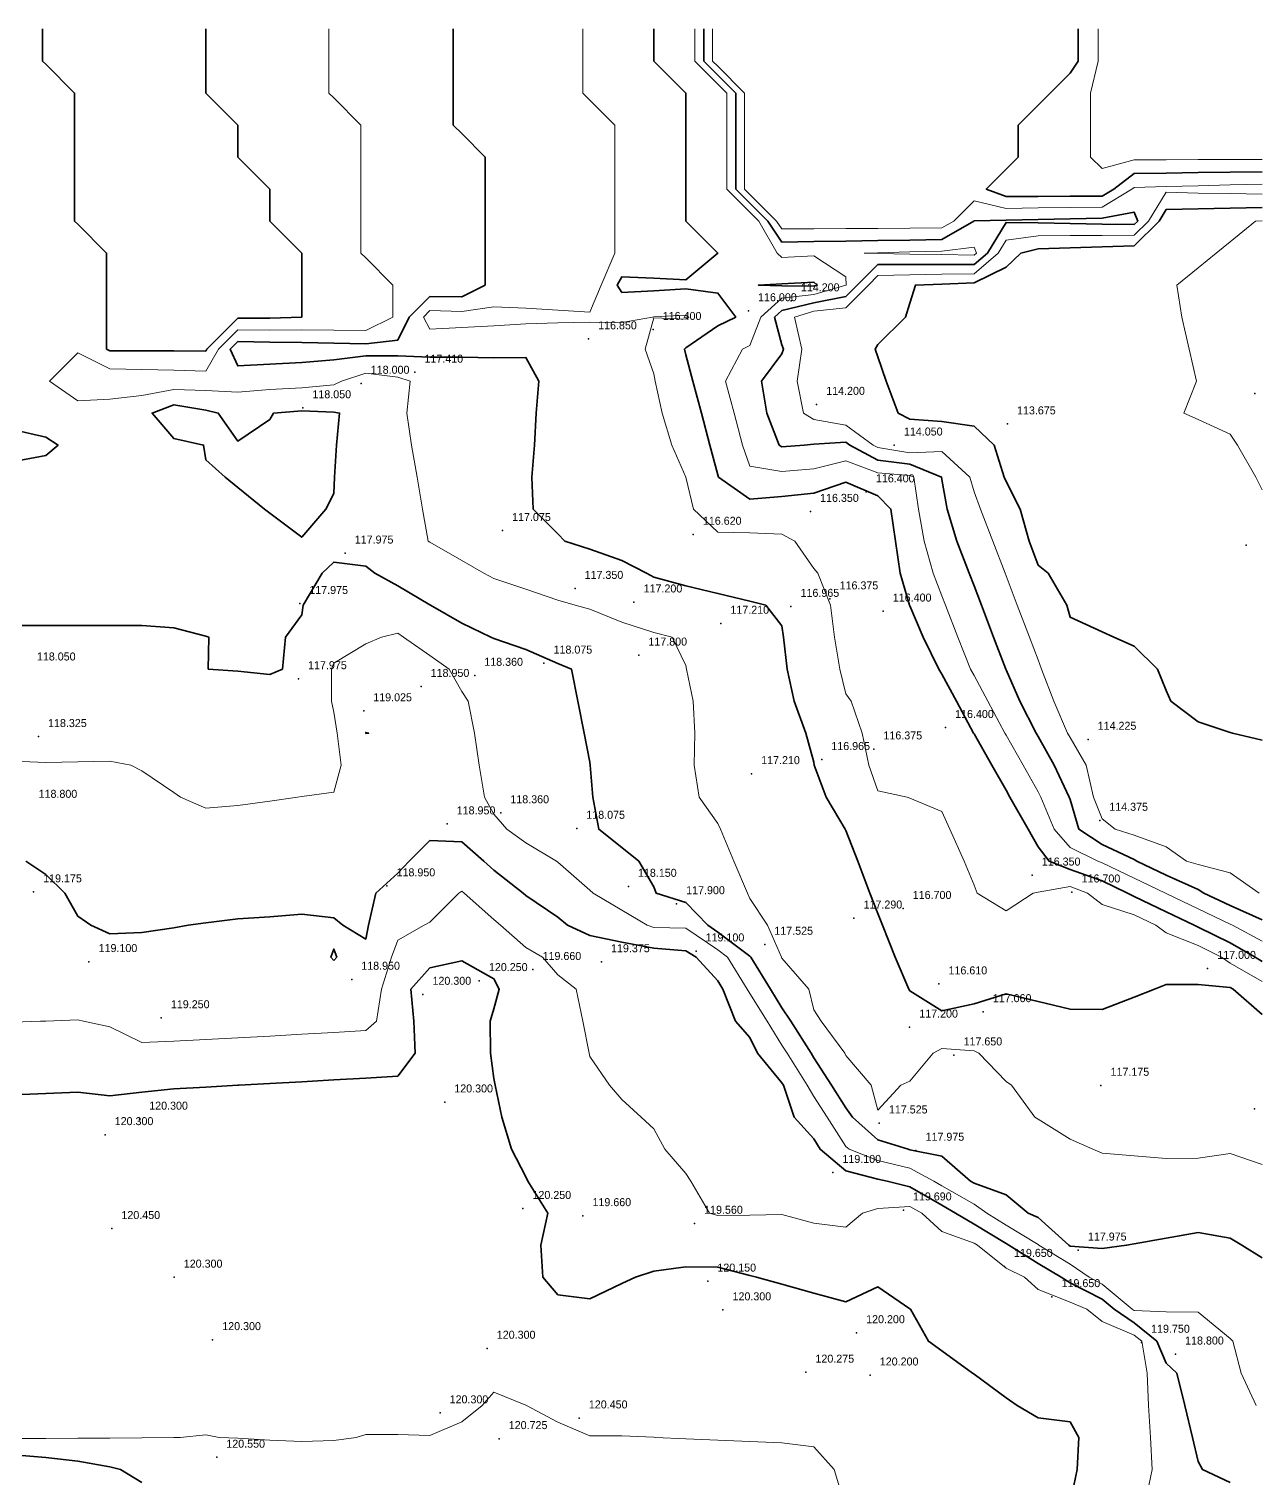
# Model space of a CAD drawing. Header units: metres. Extents: x 287882 to 288136, y 62808 to 63073.
# Drawn here: x 287975.08 to 288013.41, y 63027.77 to 63073.04 of the extents above; entities that cross this region are included whole.
import ezdxf

# ---------------------------------------------------------------- set-up
doc = ezdxf.new("R2010")
doc.units = ezdxf.units.M
for name, color, linetype in [('TOPO-CONT-PRIMARY', 2, 'Continuous'), ('TOPO-CONT-SECONDARY', 253, 'Continuous'), ('TOPO-CONT-TEXT', 3, 'Continuous'), ('TOPO-POINTS', 1, 'Continuous')]:
    doc.layers.add(name, color=color, linetype=linetype)

msp = doc.modelspace()

# ---------------------------------------------------------------- linework, layer by layer
at = {"layer": 'TOPO-CONT-PRIMARY', "lineweight": 35}
for points, elevation in [([(287975.5, 63073.043), (287975.5, 63072.043), (287975.6, 63071.943), (287976.5, 63071.043), (287976.5, 63070.043), (287976.5, 63069.043), (287976.5, 63068.043), (287976.5, 63067.043), (287976.6, 63066.943), (287977.5, 63066.043), (287977.5, 63065.043), (287977.5, 63064.043), (287977.5, 63063.043), (287977.6, 63062.987), (287978.6, 63062.985), (287979.6, 63062.983), (287980.6, 63062.98), (287980.637, 63063.043), (287981.6, 63064.007), (287982.6, 63064.006), (287983.6, 63064.043), (287983.6, 63065.043), (287983.6, 63066.043), (287982.6, 63067.043), (287982.6, 63067.043), (287982.6, 63068.043), (287981.6, 63069.043), (287981.6, 63069.043), (287981.6, 63070.043), (287980.6, 63071.043), (287980.6, 63071.043), (287980.6, 63072.043), (287980.6, 63073.043)], 118), ([(288013.6, 63042.255), (288012.695, 63043.043), (288012.6, 63043.093), (288011.6, 63043.192), (288010.6, 63043.186), (288010.234, 63043.043), (288009.6, 63042.797), (288008.6, 63042.407), (288007.6, 63042.417), (288006.6, 63042.66), (288005.6, 63042.902), (288004.6, 63042.59), (288003.6, 63042.369), (288002.6, 63042.99), (288002.566, 63043.043), (288002.142, 63044.043), (288001.74, 63045.043), (288001.6, 63045.413), (288001.343, 63046.043), (288000.974, 63047.043), (288000.6, 63048.007), (288000.572, 63048.043), (287999.983, 63049.043), (287999.61, 63050.043), (287999.6, 63050.133), (287999.349, 63051.043), (287998.986, 63052.043), (287998.765, 63053.043), (287998.653, 63054.043), (287998.6, 63054.394), (287998.092, 63055.043), (287997.6, 63055.166), (287996.6, 63055.411), (287995.6, 63055.643), (287994.6, 63055.916), (287994.371, 63056.043), (287993.6, 63056.433), (287992.6, 63056.792), (287991.814, 63057.043), (287991.6, 63057.27), (287990.823, 63058.043), (287990.786, 63059.043), (287990.866, 63060.043), (287990.926, 63061.043), (287991.01, 63062.043), (287990.6, 63062.775), (287989.6, 63062.772), (287988.6, 63062.785), (287987.6, 63062.79), (287986.6, 63062.836), (287985.6, 63062.836), (287984.6, 63062.703), (287983.6, 63062.626), (287982.6, 63062.572), (287981.6, 63062.517), (287981.366, 63063.043), (287981.6, 63063.277), (287982.6, 63063.258), (287983.6, 63063.246), (287984.6, 63063.225), (287985.6, 63063.202), (287986.6, 63063.317), (287986.959, 63064.043), (287987.6, 63064.684), (287988.6, 63064.673), (287989.332, 63065.043), (287989.332, 63066.043), (287989.332, 63067.043), (287989.332, 63068.043), (287989.332, 63069.043), (287988.6, 63069.776), (287988.332, 63070.043), (287988.332, 63071.043), (287988.332, 63072.043), (287988.332, 63073.043)], 117), ([(288013.6, 63043.914), (288013.388, 63044.043), (288012.6, 63044.492), (288011.6, 63044.983), (288011.474, 63045.043), (288010.6, 63045.462), (288009.6, 63045.943), (288009.392, 63046.043), (288008.6, 63046.426), (288007.6, 63046.786), (288006.948, 63047.043), (288006.6, 63047.49), (288006.288, 63048.043), (288005.722, 63049.043), (288005.6, 63049.258), (288005.155, 63050.043), (288004.6, 63051.024), (288004.586, 63051.043), (288004.051, 63052.043), (288003.6, 63052.886), (288003.503, 63053.043), (288003.009, 63054.043), (288002.6, 63055.017), (288002.587, 63055.043), (288002.294, 63056.043), (288002.145, 63057.043), (288002.003, 63058.043), (288001.6, 63058.459), (288000.6, 63058.889), (287999.6, 63058.544), (287998.6, 63058.439), (287997.6, 63058.358), (287996.619, 63059.043), (287996.6, 63059.109), (287996.352, 63060.043), (287996.086, 63061.043), (287995.82, 63062.043), (287995.6, 63062.868), (287995.551, 63063.043), (287995.6, 63063.084), (287996.6, 63063.768), (287997.159, 63064.043), (287996.6, 63064.792), (287995.6, 63064.92), (287994.6, 63064.866), (287993.6, 63064.811), (287993.457, 63065.043), (287993.6, 63065.305), (287994.6, 63065.257), (287995.6, 63065.202), (287996.6, 63066.043), (287995.6, 63067.043), (287995.6, 63067.043), (287995.6, 63068.043), (287995.6, 63069.043), (287995.6, 63070.043), (287995.6, 63071.043), (287994.6, 63072.043), (287994.6, 63072.043), (287994.6, 63073.043)], 116), ([(288013.6, 63045.211), (288012.6, 63045.654), (288011.785, 63046.043), (288011.6, 63046.162), (288010.6, 63046.609), (288009.691, 63047.043), (288009.6, 63047.101), (288008.6, 63047.568), (288007.878, 63048.043), (288007.6, 63048.967), (288007.577, 63049.043), (288007.107, 63050.043), (288006.6, 63050.942), (288006.543, 63051.043), (288006.027, 63052.043), (288005.6, 63053.025), (288005.591, 63053.043), (288005.21, 63054.043), (288004.83, 63055.043), (288004.6, 63055.645), (288004.449, 63056.043), (288004.068, 63057.043), (288003.757, 63058.043), (288003.6, 63058.966), (288003.589, 63059.043), (288002.6, 63059.447), (288001.6, 63059.571), (288000.726, 63060.043), (288000.6, 63060.135), (287999.6, 63060.068), (287999.297, 63060.043), (287998.6, 63059.987), (287998.514, 63060.043), (287998.124, 63061.043), (287997.957, 63062.043), (287998.6, 63062.893), (287998.647, 63063.043), (287998.6, 63063.173), (287998.369, 63064.043), (287998.6, 63064.252), (287999.6, 63064.489), (288000.6, 63064.684), (288000.953, 63065.043), (288001.6, 63065.687), (288002.6, 63065.687), (288003.6, 63065.687), (288004.6, 63065.688), (288005.017, 63066.043), (288005.6, 63067.002), (288006.6, 63066.986), (288007.6, 63066.965), (288008.6, 63066.947), (288009.6, 63066.931), (288009.714, 63067.043), (288009.6, 63067.323), (288008.6, 63067.137), (288007.6, 63067.116), (288006.6, 63067.094), (288005.6, 63067.071), (288004.6, 63067.049), (288004.595, 63067.043), (288003.6, 63066.464), (288002.6, 63066.45), (288001.6, 63066.435), (288000.6, 63066.419), (287999.6, 63066.402), (287998.6, 63066.385), (287998.156, 63067.043), (287997.6, 63067.599), (287997.156, 63068.043), (287997.156, 63069.043), (287997.156, 63070.043), (287997.156, 63071.043), (287996.6, 63071.599), (287996.156, 63072.043), (287996.156, 63073.043)], 115), ([(288013.6, 63068.58), (288012.6, 63068.567), (288011.6, 63068.555), (288010.6, 63068.541), (288009.6, 63068.527), (288008.967, 63068.043), (288008.6, 63067.821), (288007.6, 63067.816), (288006.6, 63067.811), (288005.6, 63067.805), (288004.981, 63068.043), (288005.6, 63068.662), (288005.981, 63069.043), (288005.981, 63070.043), (288006.6, 63070.662), (288006.981, 63071.043), (288007.6, 63071.662), (288007.85, 63072.043), (288007.85, 63073.043)], 114), ([(288013.6, 63050.824), (288012.675, 63051.043), (288012.6, 63051.061), (288011.6, 63051.394), (288010.748, 63052.043), (288010.6, 63052.378), (288010.334, 63053.043), (288009.6, 63053.758), (288008.972, 63054.043), (288008.6, 63054.213), (288007.6, 63054.668), (288007.499, 63055.043), (288006.915, 63056.043), (288006.6, 63056.291), (288006.323, 63057.043), (288006.042, 63058.043), (288005.6, 63058.904), (288005.547, 63059.043), (288005.233, 63060.043), (288004.6, 63060.63), (288003.6, 63060.777), (288002.6, 63060.854), (288002.236, 63061.043), (288001.858, 63062.043), (288001.6, 63062.8), (288001.514, 63063.043), (288001.6, 63063.185), (288002.462, 63064.043), (288002.6, 63064.479), (288002.769, 63065.043), (288003.6, 63065.075), (288004.6, 63065.108), (288005.6, 63065.597), (288006.068, 63066.043), (288006.6, 63066.173), (288007.6, 63066.21), (288008.6, 63066.242), (288009.6, 63066.27), (288010.381, 63067.043), (288010.6, 63067.4), (288011.6, 63067.427), (288012.6, 63067.45), (288013.6, 63067.468)], 114), ([(287998.6, 63065.024), (287999.6, 63065.013), (287999.705, 63065.043), (287999.6, 63065.138), (287998.6, 63065.084), (287997.863, 63065.043), (287998.6, 63065.024)], 116), ([(287982.6, 63057.912), (287983.6, 63057.166), (287984.348, 63058.043), (287984.6, 63058.53), (287984.623, 63059.043), (287984.683, 63060.043), (287984.778, 63061.043), (287984.6, 63061.076), (287983.6, 63061.112), (287982.72, 63061.043), (287982.6, 63060.842), (287981.6, 63060.17), (287980.99, 63061.043), (287980.6, 63061.13), (287979.6, 63061.299), (287978.923, 63061.043), (287979.6, 63060.246), (287980.53, 63060.043), (287980.6, 63059.58), (287981.201, 63059.043), (287981.6, 63058.721), (287982.438, 63058.043), (287982.6, 63057.912)], 118), ([(287974.6, 63059.529), (287975.6, 63059.715), (287975.984, 63060.043), (287975.6, 63060.296), (287974.6, 63060.515)], 118), ([(288013.6, 63034.654), (288012.971, 63035.043), (288012.6, 63035.265), (288011.6, 63035.439), (288010.6, 63035.262), (288009.6, 63035.085), (288009.368, 63035.043), (288008.6, 63034.943), (288007.6, 63035.021), (288007.564, 63035.043), (288006.6, 63035.91), (288006.294, 63036.043), (288005.6, 63036.616), (288004.6, 63036.982), (288004.491, 63037.043), (288003.6, 63037.832), (288002.6, 63038.028), (288002.539, 63038.043), (288001.6, 63038.338), (288000.8, 63039.043), (288000.6, 63039.336), (288000.147, 63040.043), (287999.6, 63040.896), (287999.509, 63041.043), (287998.874, 63042.043), (287998.6, 63042.467), (287998.246, 63043.043), (287997.631, 63044.043), (287997.6, 63044.079), (287996.6, 63044.826), (287996.288, 63045.043), (287995.6, 63045.758), (287994.67, 63046.043), (287994.6, 63046.239), (287994.133, 63047.043), (287993.6, 63047.468), (287992.879, 63048.043), (287992.696, 63049.043), (287992.612, 63050.043), (287992.6, 63050.133), (287992.42, 63051.043), (287992.221, 63052.043), (287992.023, 63053.043), (287991.6, 63053.216), (287990.6, 63053.656), (287989.6, 63054.002), (287989.51, 63054.043), (287988.6, 63054.483), (287987.621, 63055.043), (287987.6, 63055.055), (287986.6, 63055.642), (287985.883, 63056.043), (287985.6, 63056.259), (287984.6, 63056.388), (287984.234, 63056.043), (287983.647, 63055.043), (287983.6, 63054.744), (287983.095, 63054.043), (287982.997, 63053.043), (287982.6, 63052.878), (287981.6, 63052.978), (287980.676, 63053.043), (287980.692, 63054.043), (287980.6, 63054.078), (287979.6, 63054.339), (287978.6, 63054.403), (287977.6, 63054.405), (287976.6, 63054.407), (287975.6, 63054.409), (287974.6, 63054.411)], 118), ([(287985.6, 63051.03), (287985.693, 63051.043), (287985.6, 63051.065), (287985.598, 63051.043), (287985.6, 63051.03)], 119), ([(288012.6, 63027.637), (288011.735, 63028.043), (288011.6, 63028.293), (288011.425, 63029.043), (288011.185, 63030.043), (288010.938, 63031.043), (288010.6, 63031.358), (288010.315, 63032.043), (288009.6, 63032.618), (288008.979, 63033.043), (288008.6, 63033.359), (288007.6, 63033.869), (288007.321, 63034.043), (288006.6, 63034.476), (288005.691, 63035.043), (288005.6, 63035.099), (288004.6, 63035.703), (288004.017, 63036.043), (288003.6, 63036.292), (288002.6, 63036.867), (288001.889, 63037.043), (288001.6, 63037.112), (288000.6, 63037.365), (287999.794, 63038.043), (287999.6, 63038.37), (287998.986, 63039.043), (287998.65, 63040.043), (287998.6, 63040.123), (287997.841, 63041.043), (287997.6, 63041.536), (287997.151, 63042.043), (287996.758, 63043.043), (287996.6, 63043.308), (287995.921, 63044.043), (287995.6, 63044.239), (287994.6, 63044.331), (287993.6, 63044.512), (287992.6, 63044.718), (287991.902, 63045.043), (287991.6, 63045.294), (287990.6, 63045.969), (287990.512, 63046.043), (287989.6, 63046.767), (287989.286, 63047.043), (287988.6, 63047.646), (287987.6, 63047.69), (287986.951, 63047.043), (287986.6, 63046.673), (287985.913, 63046.043), (287985.689, 63045.043), (287985.6, 63044.612), (287984.882, 63045.043), (287984.6, 63045.275), (287983.6, 63045.385), (287982.6, 63045.307), (287981.6, 63045.247), (287980.6, 63045.121), (287980.05, 63045.043), (287979.6, 63044.961), (287978.6, 63044.811), (287977.6, 63044.774), (287977.013, 63045.043), (287976.6, 63045.324), (287976.198, 63046.043), (287975.6, 63046.627), (287974.981, 63047.043)], 119), ([(287984.6, 63043.936), (287984.504, 63044.043), (287984.6, 63044.298), (287984.693, 63044.043), (287984.6, 63043.936)], 119), ([(288007.615, 63027.043), (288007.826, 63028.043), (288007.871, 63029.043), (288007.6, 63029.532), (288006.6, 63029.65), (288005.95, 63030.043), (288005.6, 63030.276), (288004.6, 63031.012), (288004.557, 63031.043), (288003.6, 63031.741), (288003.183, 63032.043), (288002.617, 63033.043), (288002.6, 63033.06), (288001.6, 63033.748), (288000.6, 63033.273), (287999.6, 63033.549), (287998.6, 63033.824), (287997.805, 63034.043), (287997.6, 63034.104), (287996.6, 63034.361), (287995.6, 63034.369), (287994.6, 63034.238), (287994.021, 63034.043), (287993.6, 63033.845), (287992.6, 63033.373), (287991.6, 63033.493), (287991.133, 63034.043), (287991.072, 63035.043), (287991.29, 63036.043), (287990.663, 63037.043), (287990.6, 63037.184), (287990.155, 63038.043), (287989.846, 63039.043), (287989.644, 63040.043), (287989.6, 63040.257), (287989.495, 63041.043), (287989.483, 63042.043), (287989.6, 63042.434), (287989.769, 63043.043), (287989.6, 63043.369), (287988.6, 63043.93), (287987.6, 63043.713), (287987.01, 63043.043), (287987.104, 63042.043), (287987.146, 63041.043), (287986.6, 63040.324), (287985.6, 63040.268), (287984.6, 63040.211), (287983.6, 63040.155), (287982.6, 63040.098), (287981.632, 63040.043), (287981.6, 63040.041), (287980.6, 63039.982), (287979.6, 63039.931), (287978.6, 63039.824), (287977.6, 63039.715), (287976.6, 63039.824), (287975.6, 63039.787), (287974.6, 63039.743)], 120), ([(287978.6, 63027.632), (287977.931, 63028.043), (287977.6, 63028.122), (287976.6, 63028.298), (287975.6, 63028.414), (287974.6, 63028.497)], 121)]:
    msp.add_lwpolyline(points, dxfattribs=dict(at, elevation=elevation))
at = {"layer": 'TOPO-CONT-SECONDARY', "lineweight": 13}
for points, elevation in [([(288013.6, 63037.568), (288012.6, 63037.91), (288011.6, 63037.765), (288010.6, 63037.756), (288009.6, 63037.835), (288008.6, 63037.92), (288008.308, 63038.043), (288007.6, 63038.364), (288006.6, 63038.979), (288006.499, 63039.043), (288005.771, 63040.043), (288005.6, 63040.164), (288004.751, 63041.043), (288004.6, 63041.119), (288003.6, 63041.19), (288003.32, 63041.043), (288002.6, 63040.169), (288002.317, 63040.043), (288001.6, 63039.269), (288001.387, 63040.043), (288000.6, 63040.974), (288000.566, 63041.043), (287999.826, 63042.043), (287999.6, 63042.395), (287999.444, 63043.043), (287998.6, 63044.018), (287998.587, 63044.043), (287998.153, 63045.043), (287997.6, 63045.875), (287997.528, 63046.043), (287997.102, 63047.043), (287996.682, 63048.043), (287996.6, 63048.217), (287996.019, 63049.043), (287995.854, 63050.043), (287995.882, 63051.043), (287995.827, 63052.043), (287995.623, 63053.043), (287995.6, 63053.155), (287995.167, 63054.043), (287994.6, 63054.184), (287993.6, 63054.511), (287992.6, 63054.917), (287992.138, 63055.043), (287991.6, 63055.197), (287990.6, 63055.547), (287989.6, 63055.872), (287989.287, 63056.043), (287988.6, 63056.437), (287987.6, 63057.009), (287987.551, 63057.043), (287987.373, 63058.043), (287987.199, 63059.043), (287987.024, 63060.043), (287986.879, 63061.043), (287986.989, 63062.043), (287986.6, 63062.165), (287985.6, 63062.286), (287984.845, 63062.043), (287984.6, 63061.923), (287983.6, 63061.834), (287982.6, 63061.778), (287981.6, 63061.692), (287980.6, 63061.744), (287979.6, 63061.778), (287978.6, 63061.589), (287977.6, 63061.479), (287976.6, 63061.425), (287975.717, 63062.043), (287976.6, 63062.926), (287977.6, 63062.428), (287978.6, 63062.404), (287979.6, 63062.379), (287980.6, 63062.351), (287981.001, 63063.043), (287981.6, 63063.642), (287982.6, 63063.632), (287983.6, 63063.645), (287984.6, 63063.634), (287985.6, 63063.623), (287986.448, 63064.043), (287986.448, 63065.043), (287985.6, 63065.891), (287985.448, 63066.043), (287985.448, 63067.043), (287985.448, 63068.043), (287985.448, 63069.043), (287985.448, 63070.043), (287984.6, 63070.891), (287984.448, 63071.043), (287984.448, 63072.043), (287984.448, 63073.043)], 117.5), ([(288013.6, 63043.284), (288012.6, 63043.861), (288012.328, 63044.043), (288011.6, 63044.408), (288010.6, 63044.807), (288010.281, 63045.043), (288009.6, 63045.372), (288008.6, 63045.691), (288008.144, 63046.043), (288007.6, 63046.253), (288006.6, 63046.08), (288006.448, 63046.043), (288005.6, 63045.493), (288004.694, 63046.043), (288004.6, 63046.296), (288004.294, 63047.043), (288003.846, 63048.043), (288003.6, 63048.593), (288002.6, 63049.008), (288002.515, 63049.043), (288001.6, 63049.242), (288001.319, 63050.043), (288001.104, 63051.043), (288000.767, 63052.043), (288000.6, 63052.277), (288000.404, 63053.043), (288000.242, 63054.043), (288000.118, 63055.043), (287999.721, 63056.043), (287999.6, 63056.185), (287999.007, 63057.043), (287998.6, 63057.256), (287997.6, 63057.297), (287996.6, 63057.323), (287995.838, 63058.043), (287995.6, 63059.036), (287995.596, 63059.043), (287995.163, 63060.043), (287994.862, 63061.043), (287994.642, 63062.043), (287994.6, 63062.268), (287994.323, 63063.043), (287994.6, 63064.021), (287995.6, 63063.981), (287995.685, 63064.043), (287995.6, 63064.1), (287994.6, 63064.046), (287994.56, 63064.043), (287993.6, 63063.871), (287992.6, 63063.886), (287991.6, 63063.863), (287990.6, 63063.83), (287989.6, 63063.773), (287988.6, 63063.719), (287987.6, 63063.664), (287987.398, 63064.043), (287987.6, 63064.246), (287988.6, 63064.222), (287989.6, 63064.364), (287990.6, 63064.317), (287991.6, 63064.263), (287992.6, 63064.2), (287992.953, 63065.043), (287993.378, 63066.043), (287993.378, 63067.043), (287993.378, 63068.043), (287993.378, 63069.043), (287993.378, 63070.043), (287992.6, 63070.821), (287992.378, 63071.043), (287992.378, 63072.043), (287992.378, 63073.043)], 116.5), ([(288013.6, 63044.545), (288012.674, 63045.043), (288012.6, 63045.08), (288011.6, 63045.557), (288010.6, 63046.035), (288010.582, 63046.043), (288009.6, 63046.515), (288008.6, 63046.997), (288008.464, 63047.043), (288007.6, 63047.475), (288007.1, 63048.043), (288006.689, 63049.043), (288006.6, 63049.215), (288006.131, 63050.043), (288005.6, 63050.981), (288005.565, 63051.043), (288005.029, 63052.043), (288004.6, 63052.846), (288004.494, 63053.043), (288004.09, 63054.043), (288003.709, 63055.043), (288003.6, 63055.329), (288003.328, 63056.043), (288003.048, 63057.043), (288002.867, 63058.043), (288002.725, 63059.043), (288002.6, 63059.094), (288001.6, 63059.179), (288000.6, 63059.553), (287999.6, 63059.305), (287998.6, 63059.213), (287997.6, 63059.38), (287997.371, 63060.043), (287997.105, 63061.043), (287996.839, 63062.043), (287997.37, 63063.043), (287997.6, 63063.157), (287997.943, 63064.043), (287998.6, 63064.638), (287999.6, 63064.751), (288000.6, 63065.039), (288000.605, 63065.043), (288000.6, 63065.301), (287999.6, 63065.958), (287998.6, 63065.904), (287998.455, 63066.043), (287997.878, 63067.043), (287997.6, 63067.321), (287996.878, 63068.043), (287996.878, 63069.043), (287996.878, 63070.043), (287996.878, 63071.043), (287996.6, 63071.321), (287995.878, 63072.043), (287995.878, 63073.043)], 115.5), ([(288013.6, 63068.193), (288012.6, 63068.171), (288011.6, 63068.147), (288010.6, 63068.122), (288009.6, 63068.096), (288009.532, 63068.043), (288008.6, 63067.479), (288007.6, 63067.466), (288006.6, 63067.452), (288005.6, 63067.438), (288004.6, 63067.67), (288003.973, 63067.043), (288003.6, 63066.826), (288002.6, 63066.821), (288001.6, 63066.815), (288000.6, 63066.809), (287999.6, 63066.803), (287998.6, 63066.796), (287998.434, 63067.043), (287997.6, 63067.877), (287997.434, 63068.043), (287997.434, 63069.043), (287997.434, 63070.043), (287997.434, 63071.043), (287996.6, 63071.877), (287996.434, 63072.043), (287996.434, 63073.043)], 114.5), ([(288013.6, 63068.966), (288012.6, 63068.964), (288011.6, 63068.962), (288010.6, 63068.96), (288009.6, 63068.957), (288008.6, 63068.68), (288008.237, 63069.043), (288008.237, 63070.043), (288008.237, 63071.043), (288008.475, 63072.043), (288008.475, 63073.043)], 113.5), ([(288013.506, 63046.043), (288012.6, 63046.675), (288011.6, 63046.935), (288011.236, 63047.043), (288010.6, 63047.497), (288009.6, 63047.857), (288009.006, 63048.043), (288008.6, 63048.364), (288008.333, 63049.043), (288008.103, 63050.043), (288007.6, 63050.904), (288007.522, 63051.043), (288007.093, 63052.043), (288006.712, 63053.043), (288006.6, 63053.337), (288006.331, 63054.043), (288005.95, 63055.043), (288005.6, 63055.962), (288005.569, 63056.043), (288005.188, 63057.043), (288004.807, 63058.043), (288004.6, 63058.588), (288004.465, 63059.043), (288003.6, 63059.839), (288002.6, 63059.799), (288001.6, 63059.964), (288001.454, 63060.043), (288000.6, 63060.663), (287999.6, 63060.842), (287999.272, 63061.043), (287999.071, 63062.043), (287999.225, 63063.043), (287998.995, 63064.043), (287999.6, 63064.227), (288000.6, 63064.33), (288001.302, 63065.043), (288001.6, 63065.34), (288002.6, 63065.362), (288003.6, 63065.381), (288004.6, 63065.398), (288005.356, 63066.043), (288005.6, 63066.445), (288006.6, 63066.579), (288007.6, 63066.587), (288008.6, 63066.594), (288009.6, 63066.6), (288010.047, 63067.043), (288010.6, 63067.942), (288011.6, 63067.918), (288012.6, 63067.899), (288013.6, 63067.883)], 114.5), ([(288013.6, 63058.644), (288013.405, 63059.043), (288012.833, 63060.043), (288012.6, 63060.388), (288011.6, 63060.842), (288011.156, 63061.043), (288011.548, 63062.043), (288011.324, 63063.043), (288011.09, 63064.043), (288010.941, 63065.043), (288011.6, 63065.582), (288012.166, 63066.043), (288012.6, 63066.398), (288013.391, 63067.043), (288013.6, 63067.054)], 113.5), ([(288001.6, 63066.033), (288002.6, 63066.012), (288003.6, 63065.994), (288004.6, 63065.977), (288004.678, 63066.043), (288004.6, 63066.231), (288003.6, 63066.102), (288002.6, 63066.079), (288001.6, 63066.054), (288001.166, 63066.043), (288001.6, 63066.033)], 115.5), ([(288013.417, 63030.043), (288012.945, 63031.043), (288012.683, 63032.043), (288012.6, 63032.127), (288011.6, 63032.957), (288010.6, 63032.968), (288009.6, 63033.001), (288009.538, 63033.043), (288008.6, 63033.824), (288008.202, 63034.043), (288007.6, 63034.45), (288006.628, 63035.043), (288006.6, 63035.068), (288005.6, 63035.675), (288005.001, 63036.043), (288004.6, 63036.325), (288003.6, 63036.897), (288003.347, 63037.043), (288002.6, 63037.453), (288001.6, 63037.696), (288000.703, 63038.043), (288000.6, 63038.126), (288000.015, 63039.043), (287999.6, 63039.689), (287999.383, 63040.043), (287998.76, 63041.043), (287998.6, 63041.292), (287998.136, 63042.043), (287997.6, 63042.912), (287997.515, 63043.043), (287996.902, 63044.043), (287996.6, 63044.274), (287995.6, 63044.949), (287994.6, 63044.971), (287994.387, 63045.043), (287993.6, 63045.518), (287992.706, 63046.043), (287992.6, 63046.142), (287991.6, 63047.018), (287991.559, 63047.043), (287990.6, 63047.619), (287990.002, 63048.043), (287989.6, 63048.51), (287989.309, 63049.043), (287989.142, 63050.043), (287988.993, 63051.043), (287988.794, 63052.043), (287988.6, 63052.35), (287988.205, 63053.043), (287987.6, 63053.466), (287986.774, 63054.043), (287986.6, 63054.165), (287986.093, 63054.043), (287985.6, 63053.838), (287984.6, 63053.226), (287984.528, 63053.043), (287984.533, 63052.043), (287984.6, 63051.696), (287984.703, 63051.043), (287984.825, 63050.043), (287984.6, 63049.203), (287983.6, 63049.062), (287983.469, 63049.043), (287982.6, 63048.921), (287981.6, 63048.78), (287980.6, 63048.695), (287979.815, 63049.043), (287979.6, 63049.19), (287978.6, 63049.87), (287978.254, 63050.043), (287977.6, 63050.172), (287976.6, 63050.15), (287975.6, 63050.129), (287974.6, 63050.166)], 118.5), ([(288009.956, 63027.043), (288010.167, 63028.043), (288010.119, 63029.043), (288010.05, 63030.043), (288010.014, 63031.043), (288009.838, 63032.043), (288009.6, 63032.235), (288008.6, 63032.66), (288008.127, 63033.043), (288007.6, 63033.262), (288006.6, 63033.661), (288006.179, 63034.043), (288005.6, 63034.326), (288004.708, 63035.043), (288004.6, 63035.108), (288003.6, 63035.47), (288002.974, 63036.043), (288002.6, 63036.258), (288001.6, 63036.197), (288001.112, 63036.043), (288000.6, 63035.614), (287999.6, 63035.732), (287998.6, 63036.009), (287997.6, 63035.98), (287996.6, 63035.978), (287996.339, 63036.043), (287995.749, 63037.043), (287995.6, 63037.284), (287994.944, 63038.043), (287994.6, 63038.678), (287994.203, 63039.043), (287993.6, 63039.598), (287993.214, 63040.043), (287992.6, 63040.945), (287992.58, 63041.043), (287992.377, 63042.043), (287992.175, 63043.043), (287991.6, 63043.496), (287991.119, 63044.043), (287990.6, 63044.351), (287989.811, 63045.043), (287989.6, 63045.224), (287988.669, 63046.043), (287988.6, 63046.104), (287988.511, 63046.043), (287987.6, 63045.14), (287987.424, 63045.043), (287986.6, 63044.577), (287986.398, 63044.043), (287986.088, 63043.043), (287985.937, 63042.043), (287985.6, 63041.749), (287984.6, 63041.692), (287983.6, 63041.636), (287982.6, 63041.581), (287981.6, 63041.527), (287980.6, 63041.475), (287979.6, 63041.423), (287978.6, 63041.374), (287977.6, 63041.865), (287976.777, 63042.043), (287976.6, 63042.083), (287975.6, 63042.049), (287975.439, 63042.043), (287974.6, 63042.014)], 119.5), ([(288000.536, 63027.043), (288000.233, 63028.043), (287999.6, 63028.745), (287998.6, 63028.869), (287997.6, 63028.913), (287996.6, 63028.957), (287995.6, 63029.001), (287994.648, 63029.043), (287994.6, 63029.046), (287993.6, 63029.095), (287992.6, 63029.091), (287991.6, 63029.516), (287990.618, 63030.043), (287990.6, 63030.051), (287989.6, 63030.457), (287989.238, 63030.043), (287988.6, 63029.527), (287987.6, 63029.101), (287986.6, 63029.136), (287985.6, 63029.131), (287985.294, 63029.043), (287984.6, 63028.942), (287983.6, 63028.915), (287982.6, 63028.954), (287981.6, 63029.014), (287981.016, 63029.043), (287980.6, 63029.123), (287979.797, 63029.043), (287979.6, 63029.039), (287978.6, 63029.024), (287977.6, 63029.017), (287976.6, 63029.013), (287975.6, 63029.01), (287974.6, 63029.008)], 120.5)]:
    msp.add_lwpolyline(points, dxfattribs=dict(at, elevation=elevation))
at = {"layer": 'TOPO-POINTS'}
for p in [(287998.893, 63064.547), (287997.554, 63064.238), (287994.576, 63063.653), (287992.558, 63063.36), (287987.131, 63062.318), (287985.455, 63061.972), (288013.375, 63061.66), (287983.632, 63061.206), (287999.683, 63061.313), (288005.644, 63060.703), (288002.111, 63060.042), (288001.236, 63058.579), (287999.492, 63057.969), (287989.87, 63057.371), (287995.83, 63057.254), (287984.954, 63056.667), (288013.101, 63056.914), (287992.135, 63055.563), (287983.535, 63055.091), (287993.978, 63055.139), (287998.881, 63055.002), (288000.101, 63055.235), (288001.763, 63054.855), (287996.69, 63054.474), (287991.165, 63053.228), (287994.128, 63053.479), (287983.496, 63052.742), (287989.001, 63052.847), (287987.325, 63052.5), (287985.533, 63051.739), (287975.373, 63050.934), (288003.71, 63051.217), (288008.164, 63050.849), (288001.471, 63050.548), (287999.843, 63050.216), (287997.651, 63049.775), (287989.816, 63048.553), (287988.139, 63048.206), (287992.188, 63048.068), (288008.527, 63048.318), (287986.261, 63046.27), (287993.803, 63046.255), (288006.418, 63046.607), (287975.22, 63046.082), (288007.661, 63046.079), (287995.308, 63045.712), (288002.386, 63045.564), (288000.849, 63045.265), (287998.062, 63044.445), (287995.916, 63044.237), (287976.952, 63043.904), (287990.822, 63043.657), (287992.961, 63043.899), (288011.899, 63043.691), (287985.158, 63043.352), (287989.146, 63043.31), (288003.504, 63043.207), (287987.383, 63042.882), (288004.887, 63042.339), (287979.211, 63042.149), (288002.59, 63041.856), (288003.973, 63040.988), (288008.565, 63040.039), (287988.064, 63039.519), (288013.36, 63039.307), (287978.534, 63038.98), (288001.641, 63038.862), (287977.455, 63038.497), (288002.787, 63038.009), (288000.189, 63037.316), (287990.507, 63036.191), (287992.381, 63035.966), (288002.393, 63036.145), (287977.665, 63035.563), (287995.869, 63035.728), (288007.859, 63034.891), (287979.613, 63034.045), (288005.55, 63034.381), (287996.283, 63033.921), (288007.036, 63033.436), (287996.756, 63033.023), (288000.931, 63032.309), (287980.815, 63032.093), (287989.392, 63031.824), (288009.833, 63032.011), (288010.895, 63031.643), (287999.347, 63031.076), (288001.357, 63030.988), (287987.918, 63029.805), (287992.268, 63029.647), (287989.765, 63029.001), (287980.942, 63028.419)]:
    msp.add_point(p, dxfattribs=at)

# ---------------------------------------------------------------- texts
at = {"layer": 'TOPO-CONT-TEXT'}
for s, p in [('114.200', (287999.193, 63064.847)), ('116.000', (287997.854, 63064.538)), ('116.850', (287992.858, 63063.66)), ('116.400', (287994.876, 63063.953)), ('117.410', (287987.431, 63062.618)), ('118.000', (287985.755, 63062.272)), ('118.050', (287983.932, 63061.506)), ('114.200', (287999.983, 63061.613)), ('113.675', (288005.944, 63061.003)), ('114.050', (288002.411, 63060.342)), ('116.400', (288001.536, 63058.879)), ('116.350', (287999.792, 63058.269)), ('117.075', (287990.17, 63057.671)), ('116.620', (287996.13, 63057.554)), ('117.975', (287985.254, 63056.967)), ('117.350', (287992.435, 63055.863)), ('116.375', (288000.401, 63055.535)), ('117.975', (287983.835, 63055.391)), ('117.200', (287994.278, 63055.439)), ('116.965', (287999.181, 63055.302)), ('116.400', (288002.063, 63055.155)), ('117.210', (287996.99, 63054.774)), ('117.800', (287994.428, 63053.779)), ('118.050', (287975.325, 63053.314)), ('118.075', (287991.465, 63053.528)), ('117.975', (287983.796, 63053.042)), ('118.950', (287987.625, 63052.8)), ('118.360', (287989.301, 63053.147)), ('119.025', (287985.833, 63052.039)), ('116.400', (288004.01, 63051.517)), ('118.325', (287975.673, 63051.234)), ('114.225', (288008.464, 63051.149)), ('116.375', (288001.771, 63050.848)), ('117.210', (287997.951, 63050.075)), ('116.965', (288000.143, 63050.516)), ('118.800', (287975.377, 63049.023)), ('118.360', (287990.116, 63048.853)), ('118.950', (287988.439, 63048.506)), ('118.075', (287992.488, 63048.368)), ('114.375', (288008.827, 63048.618)), ('116.350', (288006.718, 63046.907)), ('118.950', (287986.561, 63046.57)), ('118.150', (287994.103, 63046.555)), ('119.175', (287975.52, 63046.382)), ('117.900', (287995.608, 63046.012)), ('116.700', (288007.961, 63046.379)), ('117.290', (288001.149, 63045.565)), ('116.700', (288002.686, 63045.864)), ('117.525', (287998.362, 63044.745)), ('119.100', (287977.252, 63044.204)), ('119.375', (287993.261, 63044.199)), ('119.100', (287996.216, 63044.537)), ('119.660', (287991.122, 63043.957)), ('117.000', (288012.199, 63043.991)), ('118.950', (287985.458, 63043.652)), ('120.250', (287989.446, 63043.61)), ('116.610', (288003.804, 63043.507)), ('120.300', (287987.683, 63043.182)), ('119.250', (287979.511, 63042.449)), ('117.060', (288005.187, 63042.639)), ('117.200', (288002.89, 63042.156)), ('117.650', (288004.273, 63041.288)), ('117.175', (288008.865, 63040.339)), ('120.300', (287988.364, 63039.819)), ('120.300', (287978.834, 63039.28)), ('120.300', (287977.755, 63038.797)), ('117.525', (288001.941, 63039.162)), ('117.975', (288003.087, 63038.309)), ('119.100', (288000.489, 63037.616)), ('120.250', (287990.807, 63036.491)), ('119.660', (287992.681, 63036.266)), ('119.690', (288002.693, 63036.445)), ('120.450', (287977.965, 63035.863)), ('119.560', (287996.169, 63036.028)), ('117.975', (288008.159, 63035.191)), ('119.650', (288005.85, 63034.681)), ('120.300', (287979.913, 63034.345)), ('120.150', (287996.583, 63034.221)), ('120.300', (287997.056, 63033.323)), ('119.650', (288007.336, 63033.736)), ('120.200', (288001.231, 63032.609)), ('120.300', (287981.115, 63032.393)), ('120.300', (287989.692, 63032.124)), ('119.750', (288010.133, 63032.311)), ('118.800', (288011.195, 63031.943)), ('120.275', (287999.647, 63031.376)), ('120.200', (288001.657, 63031.288)), ('120.300', (287988.218, 63030.105)), ('120.450', (287992.568, 63029.947)), ('120.725', (287990.065, 63029.301)), ('120.550', (287981.242, 63028.719))]:
    msp.add_text(s, height=0.25, dxfattribs=at).set_placement(p)

doc.saveas('drawing.dxf')
